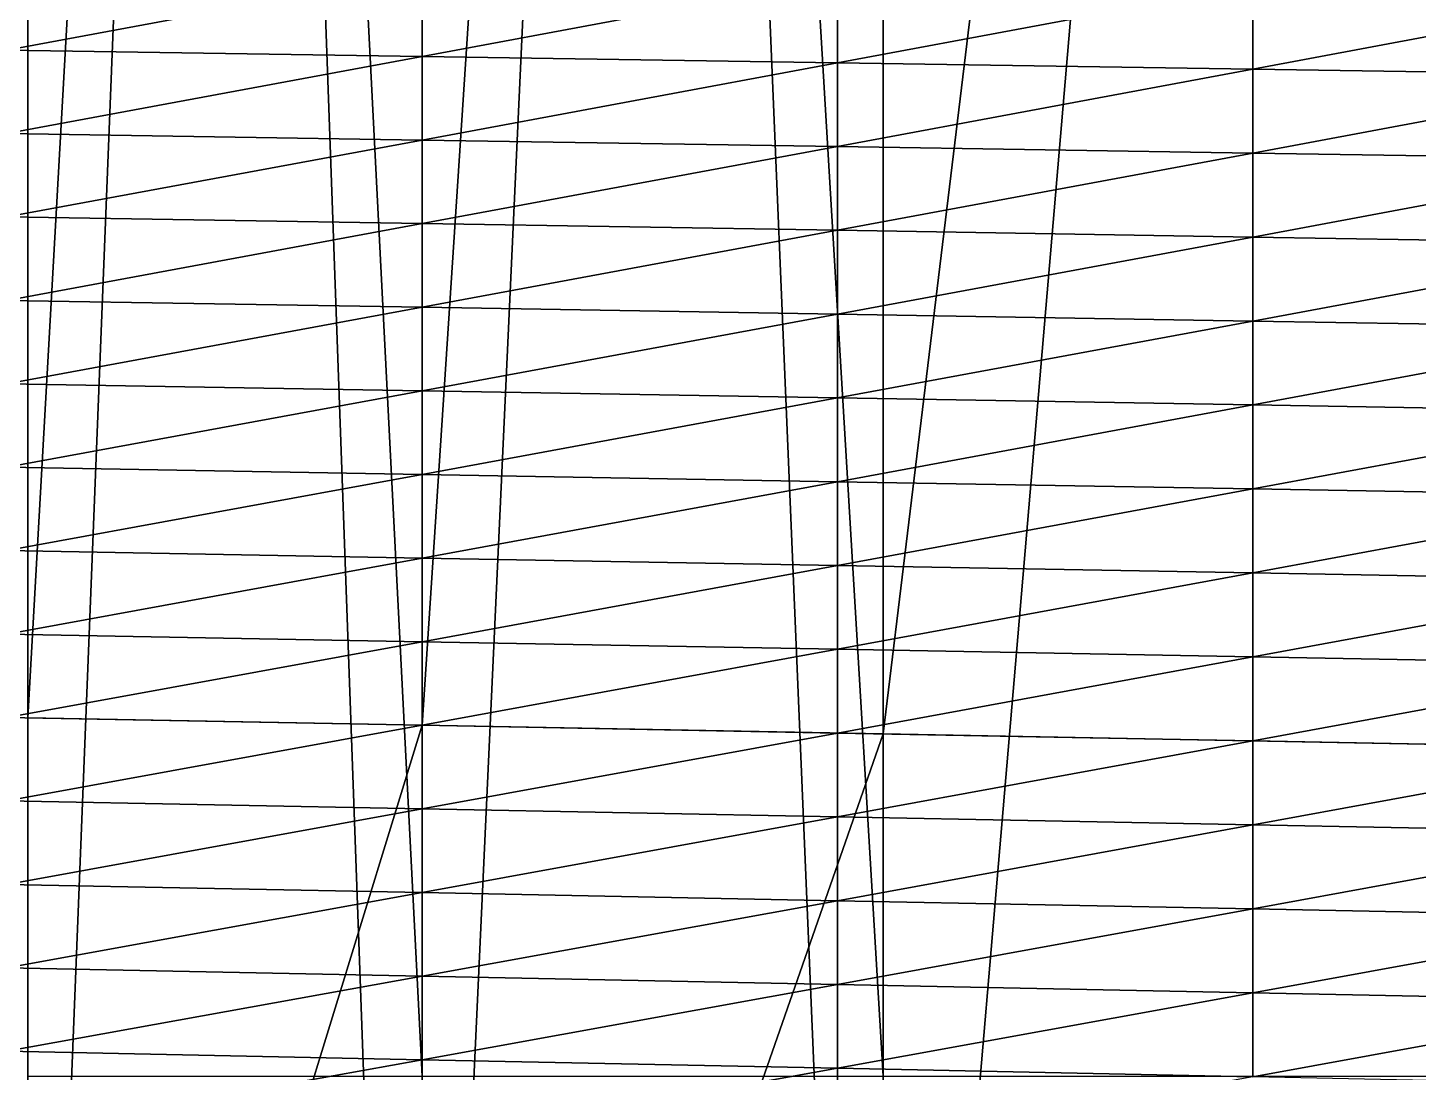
# Model space of a CAD drawing. Header units: metres. Extents: x -3 to 177, y -14 to 14.
# Drawn here: x 53.804 to 57.404, y -9.986 to -7.283 of the extents above; entities that cross this region are included whole.
import ezdxf

# ---------------------------------------------------------------- set-up
doc = ezdxf.new("R2010")
doc.units = ezdxf.units.M
for name, color, linetype, true_color in [('DB_4', 7, 'Continuous', 0x99866a), ('HOLD_4', 7, 'Continuous', 0x80bb9a), ('HULL', 7, 'Continuous', 0x528ba5)]:
    doc.layers.add(name, color=color, linetype=linetype, true_color=true_color)

msp = doc.modelspace()

# ---------------------------------------------------------------- linework, layer by layer
at = {"layer": 'DB_4'}
for points in [[(56.0188, 14.2498, 1.75), (58.2335, -14.3244, 1.75), (58.2335, 14.3244, 1.75)], [(54.825, 14.2049, 1.75), (56.0188, -14.2498, 1.75), (56.0188, 14.2498, 1.75)], [(56.0188, 14.2498, 1.75), (56.0188, -14.2498, 1.75), (58.2335, -14.3244, 1.75)], [(53.804, 14.1636, 1.75), (54.825, -14.2049, 1.75), (54.825, 14.2049, 1.75)], [(54.825, 14.2049, 1.75), (54.825, -14.2049, 1.75), (56.0188, -14.2498, 1.75)], [(53.804, 14.1636, 1.75), (53.804, -14.1636, 1.75), (54.825, -14.2049, 1.75)], [(53.804, -14.1636, 1.75), (53.804, 14.1636, 1.75), (53.804, 13.9442, 1.4)], [(53.804, -14.1636, 1.75), (53.804, 13.9442, 1.4), (53.804, 13.1506, 0.7)], [(53.804, 13.1506, 0.7), (53.804, 9.069), (53.804, -12.4071, 0.35)], [(53.804, -14.1636, 1.75), (53.804, 13.1506, 0.7), (53.804, -12.4071, 0.35)], [(56.0188, -9.1106), (56.0188, 9.1106), (58.2335, 9.1522)], [(56.0188, -9.1106), (58.2335, 9.1522), (58.2335, -9.1522)], [(54.825, -9.0881), (54.825, 9.0881), (56.0188, 9.1106)], [(54.825, -9.0881), (56.0188, 9.1106), (56.0188, -9.1106)], [(53.804, -9.069), (53.804, 9.069), (54.825, 9.0881)], [(53.804, -9.069), (54.825, 9.0881), (54.825, -9.0881)], [(53.804, 9.069), (53.804, -9.069), (53.804, -12.4071, 0.35)], [(53.804, -12.4071, 0.35), (53.804, -9.069), (54.825, -9.0881)], [(53.804, -12.4071, 0.35), (54.825, -9.0881), (54.825, -12.5317, 0.35)], [(54.825, -12.5317, 0.35), (54.825, -9.0881), (56.0188, -9.1106)], [(54.825, -12.5317, 0.35), (56.0188, -9.1106), (56.0188, -12.6725, 0.35)], [(56.0188, -12.6725, 0.35), (56.0188, -9.1106), (58.2335, -9.1522)], [(56.0188, -12.6725, 0.35), (58.2335, -9.1522), (58.2335, -12.9404, 0.35)]]:
    msp.add_3dface(points, dxfattribs=at)
at = {"layer": 'HOLD_4'}
for points in [[(53.804, 13.096, 5.75), (53.804, 12.8596, 1.75), (53.804, -13.0956, 3.0004)], [(53.804, 9.996, 12.6718), (53.804, 13.096, 5.75), (53.804, -13.0956, 3.0004)], [(56.0188, -12.9458, 1.75), (56.0188, 12.9458, 1.75), (58.2335, 13.0204, 1.75)], [(56.0188, -12.9458, 1.75), (58.2335, 13.0204, 1.75), (58.2335, -13.0204, 1.75)], [(54.825, -12.9008, 1.75), (54.825, 12.9008, 1.75), (56.0188, 12.9458, 1.75)], [(54.825, -12.9008, 1.75), (56.0188, 12.9458, 1.75), (56.0188, -12.9458, 1.75)], [(53.804, -12.8596, 1.75), (53.804, 12.8596, 1.75), (54.825, 12.9008, 1.75)], [(53.804, -12.8596, 1.75), (54.825, 12.9008, 1.75), (54.825, -12.9008, 1.75)], [(53.804, 12.8596, 1.75), (53.804, -12.8596, 1.75), (53.804, -13.0956, 3.0004)], [(53.804, 9.996, 14.6), (53.804, -9.996, 14.6), (54.825, -9.996, 14.6)], [(53.804, 9.996, 14.6), (54.825, -9.996, 14.6), (54.825, 9.996, 14.6)], [(53.804, -9.996, 14.6), (53.804, 9.996, 14.6), (53.804, 9.996, 12.6718)], [(53.804, -9.996, 12.6718), (53.804, -9.996, 14.6), (53.804, 9.996, 12.6718)], [(53.804, -13.0956, 3.0004), (53.804, -9.996, 12.6718), (53.804, 9.996, 12.6718)], [(54.825, 9.996, 14.6), (54.825, -9.996, 14.6), (56.0188, -9.996, 14.6)], [(54.825, 9.996, 14.6), (56.0188, -9.996, 14.6), (56.0188, 9.996, 14.6)], [(56.0188, 9.996, 14.6), (56.0188, -9.996, 14.6), (58.2335, -9.996, 14.6)], [(56.0188, 9.996, 14.6), (58.2335, -9.996, 14.6), (58.2335, 9.996, 14.6)]]:
    msp.add_3dface(points, dxfattribs=at)
at = {"layer": 'HULL'}
for points in [[(53.75, -7.3407), (53.75, -7.1248), (54.825, -7.1407)], [(53.75, -7.3407), (54.825, -7.1407), (54.825, -7.3571)], [(54.825, -7.3571), (54.825, -7.1407), (55.9, -7.1565)], [(54.825, -7.3571), (55.9, -7.1565), (55.9, -7.3734)], [(55.9, -7.3734), (55.9, -7.1565), (56.975, -7.1724)], [(55.9, -7.3734), (56.975, -7.1724), (56.975, -7.3898)], [(56.975, -7.3898), (56.975, -7.1724), (58.05, -7.1883)], [(56.975, -7.3898), (58.05, -7.1883), (58.05, -7.4061)], [(53.75, -7.5566), (53.75, -7.3407), (54.825, -7.3571)], [(53.75, -7.5566), (54.825, -7.3571), (54.825, -7.5734)], [(54.825, -7.5734), (54.825, -7.3571), (55.9, -7.3734)], [(54.825, -7.5734), (55.9, -7.3734), (55.9, -7.5903)], [(55.9, -7.5903), (55.9, -7.3734), (56.975, -7.3898)], [(55.9, -7.5903), (56.975, -7.3898), (56.975, -7.6071)], [(56.975, -7.6071), (56.975, -7.3898), (58.05, -7.4061)], [(56.975, -7.6071), (58.05, -7.4061), (58.05, -7.6239)], [(53.75, -7.7725), (53.75, -7.5566), (54.825, -7.5734)], [(53.75, -7.7725), (54.825, -7.5734), (54.825, -7.7898)], [(54.825, -7.7898), (54.825, -7.5734), (55.9, -7.5903)], [(54.825, -7.7898), (55.9, -7.5903), (55.9, -7.8071)], [(55.9, -7.8071), (55.9, -7.5903), (56.975, -7.6071)], [(55.9, -7.8071), (56.975, -7.6071), (56.975, -7.8245)], [(56.975, -7.8245), (56.975, -7.6071), (58.05, -7.6239)], [(56.975, -7.8245), (58.05, -7.6239), (58.05, -7.8418)], [(53.75, -7.9884), (53.75, -7.7725), (54.825, -7.7898)], [(53.75, -7.9884), (54.825, -7.7898), (54.825, -8.0062)], [(54.825, -8.0062), (54.825, -7.7898), (55.9, -7.8071)], [(54.825, -8.0062), (55.9, -7.8071), (55.9, -8.024)], [(55.9, -8.024), (55.9, -7.8071), (56.975, -7.8245)], [(55.9, -8.024), (56.975, -7.8245), (56.975, -8.0418)], [(56.975, -8.0418), (56.975, -7.8245), (58.05, -7.8418)], [(56.975, -8.0418), (58.05, -7.8418), (58.05, -8.0596)], [(53.75, -8.2043), (53.75, -7.9884), (54.825, -8.0062)], [(53.75, -8.2043), (54.825, -8.0062), (54.825, -8.2226)], [(54.825, -8.2226), (54.825, -8.0062), (55.9, -8.024)], [(54.825, -8.2226), (55.9, -8.024), (55.9, -8.2409)], [(55.9, -8.2409), (55.9, -8.024), (56.975, -8.0418)], [(55.9, -8.2409), (56.975, -8.0418), (56.975, -8.2591)], [(56.975, -8.2591), (56.975, -8.0418), (58.05, -8.0596)], [(56.975, -8.2591), (58.05, -8.0596), (58.05, -8.2774)], [(53.75, -8.4202), (53.75, -8.2043), (54.825, -8.2226)], [(53.75, -8.4202), (54.825, -8.2226), (54.825, -8.439)], [(54.825, -8.439), (54.825, -8.2226), (55.9, -8.2409)], [(54.825, -8.439), (55.9, -8.2409), (55.9, -8.4577)], [(55.9, -8.4577), (55.9, -8.2409), (56.975, -8.2591)], [(55.9, -8.4577), (56.975, -8.2591), (56.975, -8.4765)], [(56.975, -8.4765), (56.975, -8.2591), (58.05, -8.2774)], [(56.975, -8.4765), (58.05, -8.2774), (58.05, -8.4952)], [(53.75, -8.6361), (53.75, -8.4202), (54.825, -8.439)], [(53.75, -8.6361), (54.825, -8.439), (54.825, -8.6554)], [(54.825, -8.6554), (54.825, -8.439), (55.9, -8.4577)], [(54.825, -8.6554), (55.9, -8.4577), (55.9, -8.6746)], [(55.9, -8.6746), (55.9, -8.4577), (56.975, -8.4765)], [(55.9, -8.6746), (56.975, -8.4765), (56.975, -8.6938)], [(56.975, -8.6938), (56.975, -8.4765), (58.05, -8.4952)], [(56.975, -8.6938), (58.05, -8.4952), (58.05, -8.7131)], [(53.75, -8.852), (53.75, -8.6361), (54.825, -8.6554)], [(53.75, -8.852), (54.825, -8.6554), (54.825, -8.8718)], [(54.825, -8.8718), (54.825, -8.6554), (55.9, -8.6746)], [(54.825, -8.8718), (55.9, -8.6746), (55.9, -8.8915)], [(55.9, -8.8915), (55.9, -8.6746), (56.975, -8.6938)], [(55.9, -8.8915), (56.975, -8.6938), (56.975, -8.9112)], [(56.975, -8.9112), (56.975, -8.6938), (58.05, -8.7131)], [(56.975, -8.9112), (58.05, -8.7131), (58.05, -8.9309)], [(53.75, -9.0679), (53.75, -8.852), (54.825, -8.8718)], [(53.75, -9.0679), (54.825, -8.8718), (54.825, -9.0881)], [(54.825, -9.0881), (54.825, -8.8718), (55.9, -8.8915)], [(54.825, -9.0881), (55.9, -8.8915), (55.9, -9.1083)], [(55.9, -9.1083), (55.9, -8.8915), (56.975, -8.9112)], [(55.9, -9.1083), (56.975, -8.9112), (56.975, -9.1285)], [(56.975, -9.1285), (56.975, -8.9112), (58.05, -8.9309)], [(56.975, -9.1285), (58.05, -8.9309), (58.05, -9.1487)], [(53.75, -9.2838, 0.0003), (53.75, -9.0679), (54.825, -9.0881)], [(53.75, -9.2838, 0.0003), (54.825, -9.0881), (54.825, -9.3045, 0.0003)], [(54.825, -9.3045, 0.0003), (54.825, -9.0881), (55.9, -9.1083)], [(54.825, -9.3045, 0.0003), (55.9, -9.1083), (55.9, -9.3252, 0.0002)], [(55.9, -9.3252, 0.0002), (55.9, -9.1083), (56.975, -9.1285)], [(55.9, -9.3252, 0.0002), (56.975, -9.1285), (56.975, -9.3459, 0.0002)], [(56.975, -9.3459, 0.0002), (56.975, -9.1285), (58.05, -9.1487)], [(56.975, -9.3459, 0.0002), (58.05, -9.1487), (58.05, -9.3666, 0.0001)], [(53.75, -9.4997, 0.0023), (53.75, -9.2838, 0.0003), (54.825, -9.3045, 0.0003)], [(53.75, -9.4997, 0.0023), (54.825, -9.3045, 0.0003), (54.825, -9.5209, 0.0019)], [(54.825, -9.5209, 0.0019), (54.825, -9.3045, 0.0003), (55.9, -9.3252, 0.0002)], [(54.825, -9.5209, 0.0019), (55.9, -9.3252, 0.0002), (55.9, -9.5421, 0.0015)], [(55.9, -9.5421, 0.0015), (55.9, -9.3252, 0.0002), (56.975, -9.3459, 0.0002)], [(55.9, -9.5421, 0.0015), (56.975, -9.3459, 0.0002), (56.975, -9.5632, 0.0011)], [(56.975, -9.5632, 0.0011), (56.975, -9.3459, 0.0002), (58.05, -9.3666, 0.0001)], [(56.975, -9.5632, 0.0011), (58.05, -9.3666, 0.0001), (58.05, -9.5844, 0.0008)], [(53.75, -9.7156, 0.0055), (53.75, -9.4997, 0.0023), (54.825, -9.5209, 0.0019)], [(53.75, -9.7156, 0.0055), (54.825, -9.5209, 0.0019), (54.825, -9.7372, 0.0046)], [(54.825, -9.7372, 0.0046), (54.825, -9.5209, 0.0019), (55.9, -9.5421, 0.0015)], [(54.825, -9.7372, 0.0046), (55.9, -9.5421, 0.0015), (55.9, -9.7589, 0.0037)], [(55.9, -9.7589, 0.0037), (55.9, -9.5421, 0.0015), (56.975, -9.5632, 0.0011)], [(55.9, -9.7589, 0.0037), (56.975, -9.5632, 0.0011), (56.975, -9.7805, 0.0027)], [(56.975, -9.7805, 0.0027), (56.975, -9.5632, 0.0011), (58.05, -9.5844, 0.0008)], [(56.975, -9.7805, 0.0027), (58.05, -9.5844, 0.0008), (58.05, -9.8022, 0.0018)], [(53.75, -9.9314, 0.0116), (53.75, -9.7156, 0.0055), (54.825, -9.7372, 0.0046)], [(53.75, -9.9314, 0.0116), (54.825, -9.7372, 0.0046), (54.825, -9.9535, 0.0096)], [(54.825, -9.9535, 0.0096), (54.825, -9.7372, 0.0046), (55.9, -9.7589, 0.0037)], [(54.825, -9.9535, 0.0096), (55.9, -9.7589, 0.0037), (55.9, -9.9757, 0.0077)], [(55.9, -9.9757, 0.0077), (55.9, -9.7589, 0.0037), (56.975, -9.7805, 0.0027)], [(55.9, -9.9757, 0.0077), (56.975, -9.7805, 0.0027), (56.975, -9.9978, 0.0058)], [(56.975, -9.9978, 0.0058), (56.975, -9.7805, 0.0027), (58.05, -9.8022, 0.0018)], [(56.975, -9.9978, 0.0058), (58.05, -9.8022, 0.0018), (58.05, -10.02, 0.0039)], [(53.75, -10.1471, 0.0193), (53.75, -9.9314, 0.0116), (54.825, -9.9535, 0.0096)], [(53.75, -10.1471, 0.0193), (54.825, -9.9535, 0.0096), (54.825, -10.1698, 0.016)], [(54.825, -10.1698, 0.016), (54.825, -9.9535, 0.0096), (55.9, -9.9757, 0.0077)], [(54.825, -10.1698, 0.016), (55.9, -9.9757, 0.0077), (55.9, -10.1924, 0.0128)], [(55.9, -10.1924, 0.0128), (55.9, -9.9757, 0.0077), (56.975, -9.9978, 0.0058)]]:
    msp.add_3dface(points, dxfattribs=at)

doc.saveas('drawing.dxf')
